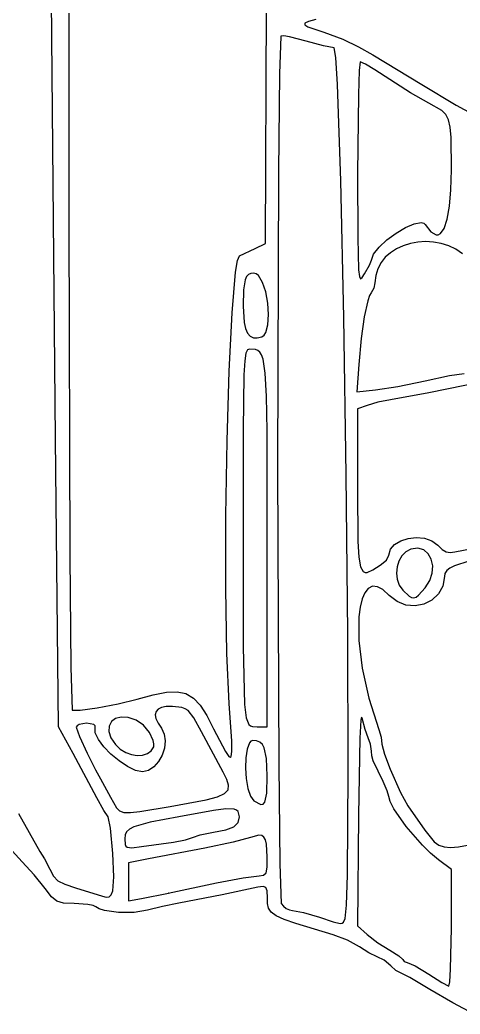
# Model space of a CAD drawing. Extents: x 19 to 1860, y 54 to 866.
# Drawn here: x 875.1 to 949.9, y 294.8 to 463.7 of the extents above; entities that cross this region are included whole.
import ezdxf

# ---------------------------------------------------------------- set-up
doc = ezdxf.new("R2010")
doc.units = 0

msp = doc.modelspace()

# ---------------------------------------------------------------- linework, layer by layer
at = {"layer": 'Layer 1'}
for p, q in [((883.446124, 486.202909), (883.391729, 429.443115)), ((880.496765, 460.702224), (880.460352, 482.566679)), ((916.84958, 425.73723), (917.01678, 466.01343)), ((923.512782, 463.15247), (923.497828, 462.856652)), ((923.497828, 462.856652), (924.054136, 462.526682)), ((924.134081, 463.446668), (923.512782, 463.15247)), ((925.396805, 463.771778), (924.134081, 463.446668)), ((924.054136, 462.526682), (926.74021, 461.63416)), ((926.74021, 461.63416), (929.992366, 460.437695)), ((881.11841, 392.60449), (880.496765, 460.702224)), ((919.4517, 460.95675), (919.198185, 454.545757)), ((919.954969, 460.99244), (919.4517, 460.95675)), ((920.929615, 460.845937), (919.954969, 460.99244)), ((923.7314, 460.11663), (920.929615, 460.845937)), ((926.676021, 459.28853), (923.7314, 460.11663)), ((929.992366, 460.437695), (932.63058, 459.13398)), ((928.49757, 458.93923), (926.676021, 459.28853)), ((928.780249, 457.317925), (928.49757, 458.93923)), ((932.63058, 459.13398), (935.08809, 457.75387)), ((935.08809, 457.75387), (943.39917, 452.75332)), ((929.065722, 452.735936), (928.780249, 457.317925)), ((932.90583, 456.5773), (932.746475, 455.080236)), ((933.812341, 456.174595), (932.90583, 456.5773)), ((935.41462, 455.20639), (933.812341, 456.174595)), ((919.198185, 454.545757), (919.023311, 437.931433)), ((932.746475, 455.080236), (932.616284, 451.004071)), ((941.487986, 451.304012), (935.41462, 455.20639)), ((929.623809, 436.356705), (929.065722, 452.735936)), ((943.39917, 452.75332), (949.236766, 449.221656)), ((932.616284, 451.004071), (932.49701, 437.6046)), ((944.59595, 449.53099), (941.487986, 451.304012)), ((946.828354, 448.286582), (944.59595, 449.53099)), ((947.510912, 447.609717), (946.828354, 448.286582)), ((947.965896, 446.715698), (947.510912, 447.609717)), ((949.236766, 449.221656), (951.96178, 447.75274)), ((948.239451, 445.46899), (947.965896, 446.715698)), ((948.377718, 443.734059), (948.239451, 445.46899)), ((948.43296, 438.25739), (948.377718, 443.734059)), ((919.023311, 437.931433), (918.902518, 387.636162)), ((932.49701, 437.6046), (932.515458, 426.666105)), ((948.351527, 434.845884), (948.43296, 438.25739)), ((930.12935, 413.135137), (929.623809, 436.356705)), ((948.114195, 432.032133), (948.351527, 434.845884)), ((947.731415, 429.838123), (948.114195, 432.032133)), ((883.391729, 429.443115), (883.587405, 372.595143)), ((940.648522, 428.408517), (942.129876, 429.047748)), ((942.129876, 429.047748), (943.306488, 429.261678)), ((943.306488, 429.261678), (943.725276, 429.17274)), ((943.725276, 429.17274), (944.00159, 428.93378)), ((947.213639, 428.285844), (947.731415, 429.838123)), ((937.478673, 426.320264), (939.039198, 427.460514)), ((939.039198, 427.460514), (940.648522, 428.408517)), ((944.00159, 428.93378), (944.954841, 427.699262)), ((944.954841, 427.699262), (945.814901, 427.194425)), ((946.206717, 427.208766), (946.571317, 427.397282)), ((946.571317, 427.397282), (947.213639, 428.285844)), ((915.0788, 424.8844), (916.84958, 425.73723)), ((932.515458, 426.666105), (932.644598, 421.244263)), ((936.143718, 425.104295), (937.478673, 426.320264)), ((941.457841, 425.725194), (940.242771, 425.341987)), ((942.734059, 425.961941), (941.457841, 425.725194)), ((944.047662, 426.046316), (942.734059, 425.961941)), ((945.374887, 425.972405), (944.047662, 426.046316)), ((946.691971, 425.734295), (945.374887, 425.972405)), ((945.814901, 427.194425), (946.206717, 427.208766)), ((947.97515, 425.326071), (946.691971, 425.734295)), ((912.42236, 423.62379), (915.0788, 424.8844)), ((934.8576, 422.91131), (935.211104, 423.929135)), ((935.211104, 423.929135), (936.143718, 425.104295)), ((938.091128, 424.15985), (937.202081, 423.372746)), ((939.112613, 424.818235), (938.091128, 424.15985)), ((940.242771, 425.341987), (939.112613, 424.818235)), ((949.200662, 424.741822), (947.97515, 425.326071)), ((950.344743, 423.975632), (949.200662, 424.741822)), ((911.754968, 420.863669), (912.080503, 422.830342)), ((912.080503, 422.830342), (912.42236, 423.62379)), ((934.51037, 422.043916), (934.8576, 422.91129)), ((934.8576, 422.91129), (934.8576, 422.91131)), ((936.469235, 422.462837), (935.916352, 421.436035)), ((937.202081, 423.372746), (936.469235, 422.462837)), ((911.165522, 413.963757), (911.754968, 420.863669)), ((914.332896, 420.634255), (913.93186, 420.446612)), ((914.82759, 420.69095), (914.332896, 420.634255)), ((915.249561, 420.578717), (914.82759, 420.69095)), ((915.643528, 420.260676), (915.249561, 420.578717)), ((932.644598, 421.244263), (932.785267, 420.102677)), ((933.287987, 419.95936), (933.67771, 420.5581)), ((933.67771, 420.5581), (934.51037, 422.043916)), ((935.916352, 421.436035), (935.567196, 420.298255)), ((913.376611, 419.573136), (913.093547, 417.859827)), ((913.615944, 420.101685), (913.376611, 419.573136)), ((913.93186, 420.446612), (913.615944, 420.101685)), ((916.333121, 419.119111), (915.643528, 420.260676)), ((916.867715, 417.490145), (916.333121, 419.119111)), ((932.785267, 420.102677), (932.995118, 419.740964)), ((932.995118, 419.740964), (933.287987, 419.95936)), ((935.44553, 419.05541), (935.260279, 418.114654)), ((935.567196, 420.298255), (935.44553, 419.05541)), ((913.093547, 417.859827), (913.01437, 415.09599)), ((917.218651, 415.597664), (916.867715, 417.490145)), ((934.81489, 417.35626), (934.517452, 416.861965)), ((935.260279, 418.114654), (934.81489, 417.35626)), ((917.357274, 413.665556), (917.218651, 415.597664)), ((934.214271, 415.989379), (933.620117, 413.277904)), ((934.517452, 416.861965), (934.214271, 415.989379)), ((910.67933, 404.030271), (911.165522, 413.963757)), ((913.01437, 415.09599), (913.205907, 412.297275)), ((913.205907, 412.297275), (913.448462, 411.279535)), ((917.254928, 411.917709), (917.357274, 413.665556)), ((930.539863, 386.404831), (930.12935, 413.135137)), ((933.620117, 413.277904), (933.0913, 409.558982)), ((913.448462, 411.279535), (913.791662, 410.511649)), ((913.791662, 410.511649), (914.237597, 409.990201)), ((916.586904, 410.131183), (916.882955, 410.578011)), ((916.882955, 410.578011), (917.254928, 411.917709)), ((914.237597, 409.990201), (914.788354, 409.711775)), ((914.788354, 409.711775), (915.446026, 409.672954)), ((915.446026, 409.672954), (916.2127, 409.87032)), ((916.2127, 409.87035), (916.586904, 410.131183)), ((916.2127, 409.87032), (916.2127, 409.87035)), ((933.0913, 409.558982), (932.68669, 405.16976)), ((913.493075, 407.084121), (913.300276, 405.773311)), ((913.757277, 407.635654), (913.493075, 407.084121)), ((914.10409, 407.7483), (913.757277, 407.635654)), ((915.115781, 407.695258), (914.10409, 407.7483)), ((915.524285, 407.554265), (915.115781, 407.695258)), ((915.873988, 407.270564), (915.524285, 407.554265)), ((916.169458, 406.794363), (915.873988, 407.270564)), ((913.300276, 405.773311), (913.167669, 403.382831)), ((916.415264, 406.075866), (916.169458, 406.794363)), ((916.776161, 403.712813), (916.415264, 406.075866)), ((910.321703, 392.169428), (910.67933, 404.030271)), ((916.993231, 399.783051), (916.776161, 403.712813)), ((932.68669, 405.16976), (932.36193, 400.53213)), ((913.167669, 403.382831), (913.03819, 394.081301)), ((939.31426, 401.451436), (943.97494, 402.40986)), ((943.97494, 402.40986), (943.975, 402.40986)), ((943.975, 402.40986), (948.1073, 403.271757)), ((956.10222, 402.69186), (944.59152, 400.36272)), ((948.1073, 403.271757), (950.62386, 403.63024)), ((932.36193, 400.53213), (935.52706, 400.86082)), ((935.52706, 400.86082), (939.31426, 401.451436)), ((944.59152, 400.36272), (938.09822, 399.16414)), ((917.103026, 393.88823), (916.993231, 399.783051)), ((935.95375, 398.748031), (934.11369, 398.21715)), ((938.09822, 399.16414), (935.95375, 398.748031)), ((932.4903, 397.60463), (932.49, 383.851)), ((934.11369, 398.21715), (932.4903, 397.60463)), ((913.03819, 394.081301), (913.01496, 376.6164)), ((917.147, 374.61), (917.103026, 393.88823)), ((881.64584, 343.63239), (881.11841, 392.60449)), ((910.11795, 379.487441), (910.321703, 392.169428)), ((918.902518, 387.636162), (919.07539, 337.157686)), ((930.812866, 359.499388), (930.539863, 386.404831)), ((932.49, 383.851), (932.553849, 375.076152)), ((910.093382, 367.090529), (910.11795, 379.487441)), ((913.01496, 376.6164), (913.043995, 357.179678)), ((932.553849, 375.076152), (932.700133, 372.450016)), ((938.780957, 374.607811), (939.827402, 375.23167)), ((939.827402, 375.23167), (941.095445, 375.627649)), ((941.095445, 375.627649), (942.471443, 375.772503)), ((942.471443, 375.772503), (943.841753, 375.642987)), ((943.841753, 375.642987), (945.092733, 375.215854)), ((945.092733, 375.215854), (946.11074, 374.46786)), ((917.147, 343.624), (917.147, 374.61)), ((937.80743, 372.76944), (938.069752, 373.77932)), ((938.069752, 373.77932), (938.780957, 374.607811)), ((940.691489, 373.341212), (940.001955, 372.647374)), ((941.55474, 373.79491), (940.691489, 373.341212)), ((942.731439, 373.960051), (941.55474, 373.79491)), ((943.720565, 373.676428), (942.731439, 373.960051)), ((944.491155, 373.027699), (943.720565, 373.676428)), ((946.11074, 374.46786), (946.864952, 373.763165)), ((946.864952, 373.763165), (947.548156, 373.360071)), ((947.548156, 373.360071), (948.239343, 373.227796)), ((948.239343, 373.227796), (949.0175, 373.33556)), ((949.0175, 373.33556), (953.74538, 374.22278)), ((883.587405, 372.595143), (883.767037, 353.761143)), ((932.700133, 372.450016), (932.981744, 370.801912)), ((936.35244, 371.04723), (937.380029, 371.945055)), ((937.380029, 371.945055), (937.80743, 372.76944)), ((939.498125, 371.774175), (939.191986, 370.782391)), ((940.001955, 372.647374), (939.498125, 371.774175)), ((945.012248, 372.097521), (944.491155, 373.027699)), ((945.25288, 370.969552), (945.012248, 372.097521)), ((951.399066, 371.73062), (948.945898, 370.989714)), ((932.981744, 370.801912), (933.442996, 369.98472)), ((933.442996, 369.98472), (933.754836, 369.84174)), ((934.128204, 369.851317), (935.081684, 370.254584)), ((935.081684, 370.254584), (936.34775, 371.0474)), ((936.34775, 371.0474), (936.35244, 371.04723)), ((939.191986, 370.782391), (939.095525, 369.732802)), ((945.182092, 369.727449), (945.25288, 370.969552)), ((947.637308, 370.1551), (947.342638, 369.67351)), ((948.162449, 370.589949), (947.637308, 370.1551)), ((948.945898, 370.989714), (948.162449, 370.589949)), ((933.754836, 369.84174), (934.128204, 369.851317)), ((939.095525, 369.732802), (939.220729, 368.686185)), ((939.220729, 368.686185), (939.579585, 367.703318)), ((943.9824, 367.23547), (944.768919, 368.454869)), ((944.768919, 368.454869), (945.182092, 369.727449)), ((947.2506, 369.13352), (946.980011, 367.521143)), ((947.342638, 369.67351), (947.2506, 369.13352)), ((910.273309, 356.084907), (910.093382, 367.090529)), ((934.303431, 367.128085), (933.714878, 366.400005)), ((935.015151, 367.480214), (934.303431, 367.128085)), ((935.847458, 367.422907), (935.015151, 367.480214)), ((936.797771, 366.922678), (935.847458, 367.422907)), ((937.86351, 365.94604), (936.797771, 366.922678)), ((939.579585, 367.703318), (940.18408, 366.84498)), ((940.18408, 366.84498), (941.249471, 365.812996)), ((942.842613, 365.97678), (943.9824, 367.23547)), ((943.9824, 367.23547), (943.9824, 367.23547)), ((946.980011, 367.521143), (946.239053, 366.183473)), ((933.252072, 365.329461), (932.917593, 363.949939)), ((933.714878, 366.400005), (933.252072, 365.329461)), ((939.1962, 364.878066), (937.86351, 365.94604)), ((940.695802, 364.301199), (939.1962, 364.878066)), ((941.249471, 365.812996), (941.657583, 365.569574)), ((941.657583, 365.569574), (942.033643, 365.513109)), ((942.033643, 365.513109), (942.415901, 365.647533)), ((942.415901, 365.647533), (942.842613, 365.97678)), ((945.13394, 365.156577), (943.770885, 364.476521)), ((946.239053, 366.183473), (945.13394, 365.156577)), ((932.917593, 363.949939), (932.714021, 362.294925)), ((942.256101, 364.179373), (940.695802, 364.301199)), ((943.770885, 364.476521), (942.256101, 364.179373)), ((932.714021, 362.294925), (932.70992, 358.292366)), ((930.905877, 335.752406), (930.812866, 359.499388)), ((932.70992, 358.292366), (933.260411, 353.589673)), ((913.043995, 357.179678), (913.294411, 347.425175)), ((910.68304, 347.57679), (910.273309, 356.084907)), ((883.767037, 353.761143), (883.99481, 346.45276)), ((933.260411, 353.589673), (934.386134, 348.454734)), ((891.780387, 347.521267), (895.00851, 348.32513)), ((895.00851, 348.32513), (897.757859, 349.068585)), ((897.757859, 349.068585), (899.992366, 349.495077)), ((899.992366, 349.495077), (901.809148, 349.567092)), ((901.809148, 349.567092), (903.305324, 349.247116)), ((903.305324, 349.247116), (904.57801, 348.497637)), ((904.57801, 348.497637), (905.724325, 347.28114)), ((934.386134, 348.454734), (936.10773, 343.15544)), ((883.99481, 346.45276), (885.352947, 346.428584)), ((885.352947, 346.428584), (888.255003, 346.836919)), ((888.255003, 346.836919), (891.780387, 347.521267)), ((898.58698, 346.621067), (898.232913, 346.211163)), ((899.169823, 346.899372), (898.58698, 346.621067)), ((899.978687, 347.040615), (899.169823, 346.899372)), ((901.01082, 347.03933), (899.978687, 347.040615)), ((902.637903, 346.871321), (901.01082, 347.03933)), ((903.208552, 346.686631), (902.637903, 346.871321)), ((903.694393, 346.367671), (903.208552, 346.686631)), ((904.643006, 345.125498), (903.694393, 346.367671)), ((905.724325, 347.28114), (906.841386, 345.560112)), ((910.68289, 347.5765), (910.68304, 347.57679)), ((911.122335, 341.172936), (910.68289, 347.5765)), ((913.294411, 347.425175), (913.579191, 345.136613)), ((891.35286, 345.030221), (890.651014, 344.501688)), ((892.320192, 345.280776), (891.35286, 345.030221)), ((893.510992, 345.204067), (892.320192, 345.280776)), ((894.88324, 344.75081), (893.510992, 345.204067)), ((896.075219, 343.894786), (894.88324, 344.75081)), ((898.232913, 346.211163), (898.110373, 345.675124)), ((898.110373, 345.675124), (898.222114, 345.018417)), ((898.222114, 345.018417), (898.570889, 344.246504)), ((905.94646, 342.74192), (904.643006, 345.125498)), ((906.841386, 345.560112), (908.02631, 343.29704)), ((913.579191, 345.136613), (914.01118, 344.018034)), ((933.057515, 344.743618), (932.876521, 341.70921)), ((933.158584, 345.270856), (933.057515, 344.743618)), ((933.26504, 345.09472), (933.158584, 345.270856)), ((933.764441, 343.132685), (933.26504, 345.09472)), ((884.14419, 339.06907), (881.64584, 343.63239)), ((884.81663, 343.799283), (884.67835, 343.53689)), ((884.67835, 343.53689), (885.241314, 341.976114)), ((885.193135, 344.01416), (884.81663, 343.799283)), ((886.4308, 344.21267), (885.193135, 344.01416)), ((887.684586, 344.02573), (886.4308, 344.21267)), ((887.913785, 343.786374), (887.684586, 344.02573)), ((887.88739, 343.44471), (887.913785, 343.786374)), ((887.90447, 342.571114), (887.88739, 343.44471)), ((890.256673, 343.744462), (890.211856, 342.807828)), ((890.651014, 344.501688), (890.256673, 343.744462)), ((897.107376, 342.636673), (896.075219, 343.894786)), ((898.570889, 344.246504), (899.15945, 343.36485)), ((899.15945, 343.36485), (899.642945, 342.377841)), ((908.02631, 343.29704), (910.026573, 339.407765)), ((914.01118, 344.018034), (914.291947, 343.767221)), ((914.291947, 343.767221), (914.620999, 343.652582)), ((914.620999, 343.652582), (915.43927, 343.6234)), ((915.43927, 343.6234), (917.147, 343.624)), ((934.29808, 341.71998), (933.764441, 343.132685)), ((936.10773, 343.15544), (936.473215, 341.868269)), ((885.241314, 341.976114), (886.523981, 339.140855)), ((888.434536, 341.465672), (887.90447, 342.571114)), ((889.362108, 340.235745), (888.434536, 341.465672)), ((890.211856, 342.807828), (890.558582, 341.741073)), ((890.558582, 341.741073), (891.33887, 340.59348)), ((897.764265, 341.306645), (897.107376, 342.636673)), ((897.884657, 340.717844), (897.764265, 341.306645)), ((899.642945, 342.377841), (899.792698, 341.2266)), ((899.792698, 341.2266), (899.648675, 340.002309)), ((909.62309, 335.91271), (905.94646, 342.74192)), ((911.138825, 339.421628), (911.122335, 341.172936)), ((914.359413, 341.169828), (914.098275, 340.882215)), ((914.66555, 341.27115), (914.359413, 341.169828)), ((915.332986, 341.20762), (914.66555, 341.27115)), ((915.877117, 341.000065), (915.332986, 341.20762)), ((932.876521, 341.70921), (932.63399, 328.63202)), ((934.692235, 340.648184), (934.29808, 341.71998)), ((936.473215, 341.868269), (936.62525, 340.67124)), ((890.571709, 338.988694), (889.362108, 340.235745)), ((891.33887, 340.59348), (892.157377, 339.827473)), ((892.157377, 339.827473), (893.083434, 339.261464)), ((896.767486, 339.057949), (897.409538, 339.537335)), ((897.409538, 339.537335), (897.83044, 340.23488)), ((897.83044, 340.23488), (897.884657, 340.717844)), ((897.83044, 340.23488), (897.83044, 340.23488)), ((899.648675, 340.002309), (899.250845, 338.79615)), ((913.708941, 339.846255), (913.493443, 338.359532)), ((914.098275, 340.882215), (913.708941, 339.846255)), ((916.308518, 340.623039), (915.877117, 341.000065)), ((916.637765, 340.051094), (916.308518, 340.623039)), ((917.032106, 338.22066), (916.637765, 340.051094)), ((934.85617, 339.50585), (934.692235, 340.648184)), ((934.906167, 338.701357), (934.85617, 339.50585)), ((936.62525, 340.67124), (937.040436, 338.959164)), ((888.16994, 331.56427), (884.14419, 339.06907)), ((886.523981, 339.140855), (887.917013, 336.319351)), ((891.94786, 337.831878), (890.571709, 338.988694)), ((893.375082, 336.872658), (891.94786, 337.831878)), ((893.083434, 339.261464), (894.062256, 338.89848)), ((894.062256, 338.89848), (895.039061, 338.741549)), ((895.039061, 338.741549), (895.959066, 338.793696)), ((895.959066, 338.793696), (896.767486, 339.057949)), ((899.250845, 338.79615), (898.639177, 337.699303)), ((910.026573, 339.407765), (910.620011, 338.585863)), ((910.620011, 338.585863), (910.827772, 338.476079)), ((910.827772, 338.476079), (910.981072, 338.574878)), ((910.981072, 338.574878), (911.138825, 339.421628)), ((913.493443, 338.359532), (913.447673, 336.618313)), ((917.14475, 335.30519), (917.032106, 338.22066)), ((935.153336, 337.824039), (934.906167, 338.701357)), ((936.82226, 334.31054), (935.153336, 337.824039)), ((937.040436, 338.959164), (938.03874, 336.43372)), ((887.917013, 336.319351), (888.81107, 334.79984)), ((894.737899, 336.218395), (893.375082, 336.872658)), ((895.92083, 335.97645), (894.737899, 336.218395)), ((896.934201, 336.198272), (895.92083, 335.97645)), ((897.85364, 336.80295), (896.934201, 336.198272)), ((898.639177, 337.699303), (897.85364, 336.80295)), ((913.447673, 336.618313), (913.567524, 334.81886)), ((919.07539, 337.157686), (919.267599, 320.314354)), ((938.03874, 336.43372), (939.80591, 332.44662)), ((888.81107, 334.79984), (890.50969, 331.64362)), ((910.261116, 334.66581), (909.62309, 335.91271)), ((910.572984, 333.681697), (910.261116, 334.66581)), ((913.567524, 334.81886), (913.84889, 333.157439)), ((917.061526, 332.350492), (917.14475, 335.30516)), ((917.14475, 335.30516), (917.14475, 335.30519)), ((930.776416, 318.497487), (930.905877, 335.752406)), ((909.862643, 332.270814), (910.469793, 332.902617)), ((910.469793, 332.902617), (910.572984, 333.681697)), ((913.84889, 333.157439), (914.287664, 331.830314)), ((937.518213, 332.75942), (936.82226, 334.31054)), ((937.80765, 331.78199), (937.518213, 332.75942)), ((889.361765, 329.400454), (888.16994, 331.56427)), ((890.50969, 331.64362), (891.48593, 329.833013)), ((900.61645, 330.06126), (906.780865, 331.218016)), ((906.780865, 331.218016), (908.662633, 331.728532)), ((908.662633, 331.728532), (909.862643, 332.270814)), ((914.287664, 331.830314), (914.87974, 331.03375)), ((914.87974, 331.03375), (916.045698, 330.434847)), ((916.734068, 330.800408), (917.061526, 332.350492)), ((938.031816, 330.912627), (937.80765, 331.78199)), ((939.80591, 332.44662), (941.043584, 330.180796)), ((890.08262, 328.3286), (889.361765, 329.400454)), ((891.48593, 329.833013), (892.026952, 329.333868)), ((895.46825, 329.209526), (900.61649, 330.06126)), ((900.61649, 330.06126), (900.61645, 330.06126)), ((907.98825, 329.40187), (902.09279, 328.32905)), ((910.119413, 329.70718), (907.98825, 329.40187)), ((911.48404, 329.651941), (910.119413, 329.70718)), ((911.91869, 329.479571), (911.48404, 329.651941)), ((912.20945, 329.20561), (911.91869, 329.479571)), ((916.045698, 330.434847), (916.442289, 330.483315)), ((916.442289, 330.483315), (916.734068, 330.800408)), ((938.651324, 329.703985), (938.031816, 330.912627)), ((940.758425, 326.67559), (938.651324, 329.703985)), ((941.043584, 330.180796), (943.91265, 326.06956)), ((874.83569, 328.91708), (878.47162, 322.44576)), ((890.479081, 326.371222), (890.08262, 328.3286)), ((892.026952, 329.333868), (892.781756, 329.077546)), ((892.781756, 329.077546), (893.884227, 329.043086)), ((893.884227, 329.043086), (895.46825, 329.209526)), ((902.09279, 328.32905), (897.244917, 327.399672)), ((912.200305, 327.356418), (912.42296, 328.33764)), ((912.42296, 328.33764), (912.20945, 329.20561)), ((932.63399, 328.63202), (932.47804, 309.81602)), ((890.8913, 322.07821), (890.479081, 326.371222)), ((893.70177, 326.21877), (893.233391, 325.767376)), ((894.479544, 326.622184), (893.70177, 326.21877)), ((897.244917, 327.399672), (894.479544, 326.622184)), ((907.99574, 325.70031), (910.094788, 326.10214)), ((910.094788, 326.10214), (911.460279, 326.632714)), ((911.460279, 326.632714), (912.200305, 327.356418)), ((943.493074, 323.510245), (940.758425, 326.67559)), ((943.91265, 326.06956), (945.528778, 324.099223)), ((893.003998, 325.239349), (892.94318, 324.60604)), ((892.94318, 324.60604), (892.988876, 323.616904)), ((893.233391, 325.767376), (893.003998, 325.239349)), ((901.2074, 324.00979), (903.256753, 324.394211)), ((903.256753, 324.394211), (904.45391, 324.82061)), ((904.45391, 324.82061), (905.737888, 325.267251)), ((905.737888, 325.267251), (907.99574, 325.70031)), ((914.29443, 324.83999), (911.347406, 324.035075)), ((915.709126, 325.231096), (914.29443, 324.83999)), ((916.206231, 325.162316), (915.709126, 325.231096)), ((916.581736, 324.895759), (916.206231, 325.162316)), ((916.849562, 324.415258), (916.581736, 324.895759)), ((917.023631, 323.704647), (916.849562, 324.415258)), ((892.988876, 323.616904), (893.094578, 323.32486)), ((893.094578, 323.32486), (893.298699, 323.147105)), ((893.298699, 323.147105), (894.13175, 323.072271)), ((894.13175, 323.072271), (895.74713, 323.26803)), ((895.74713, 323.26803), (901.2074, 324.00979)), ((906.50865, 323.02727), (896.92853, 321.17948)), ((901.2074, 324.00979), (901.2074, 324.00979)), ((911.347406, 324.035075), (906.50865, 323.02727)), ((917.14618, 321.52843), (917.023631, 323.704647)), ((944.897016, 322.130416), (943.493074, 323.510245)), ((945.528778, 324.099223), (946.301047, 323.52634)), ((946.301047, 323.52634), (947.17741, 323.200414)), ((947.17741, 323.200414), (948.253831, 323.100518)), ((948.253831, 323.100518), (949.626278, 323.205728)), ((949.626278, 323.205728), (953.64311, 323.94776)), ((875.50371, 320.68213), (873.759849, 322.567944)), ((878.47162, 322.44576), (879.254035, 321.190384)), ((879.254035, 321.190384), (880.15552, 319.41132)), ((890.89131, 322.07837), (890.8913, 322.07821)), ((891.071261, 318.104466), (890.89131, 322.07837)), ((896.92853, 321.17948), (893.53435, 320.48396)), ((917.110623, 319.769916), (917.14618, 321.52843)), ((946.21939, 321.02139), (944.897016, 322.130416)), ((948.433, 319.364), (946.21939, 321.02139)), ((877.53282, 318.493469), (875.50371, 320.68213)), ((880.15552, 319.41132), (880.786896, 318.254651)), ((893.53435, 320.48396), (893.535, 317.269)), ((916.933804, 318.809415), (917.110623, 319.769916)), ((919.267599, 320.314354), (919.528, 313.58275)), ((948.432, 309.4331), (948.433, 319.364)), ((879.41715, 316.12279), (877.53282, 318.493469)), ((880.786896, 318.254651), (881.563425, 317.462763)), ((890.876506, 315.743671), (891.071261, 318.104466)), ((908.50433, 317.08416), (913.029335, 317.96227)), ((913.029335, 317.96227), (915.7355, 318.3275)), ((915.7355, 318.3275), (916.510503, 318.408189)), ((916.510503, 318.408189), (916.933804, 318.809415)), ((930.614982, 313.346301), (930.776416, 318.497487)), ((880.482558, 314.720094), (879.41715, 316.12279)), ((881.563425, 317.462763), (882.730659, 316.859376)), ((882.730659, 316.859376), (884.53415, 316.26821)), ((884.53415, 316.26821), (889.10701, 314.82068)), ((893.535, 317.269), (893.535, 314.055)), ((900.3227, 315.3706), (908.50433, 317.08416)), ((915.52645, 316.35594), (909.47597, 315.06941)), ((916.42713, 316.495933), (915.52645, 316.35594)), ((916.913279, 316.339705), (916.42713, 316.495933)), ((917.11186, 315.748935), (916.913279, 316.339705)), ((881.383325, 313.97307), (880.482558, 314.720094)), ((889.10701, 314.82068), (889.741872, 314.65791)), ((889.741872, 314.65791), (890.243078, 314.735803)), ((890.243078, 314.735803), (890.618624, 315.086883)), ((890.618624, 315.086883), (890.876506, 315.743671)), ((893.535, 314.055), (895.74861, 314.47746)), ((895.74861, 314.47746), (900.32335, 315.37015)), ((900.32335, 315.37015), (900.3227, 315.3706)), ((909.47597, 315.06941), (902.09714, 313.64418)), ((917.14984, 314.5853), (917.11186, 315.748935)), ((917.184715, 313.603631), (917.14984, 314.5853)), ((882.521363, 313.675836), (881.383325, 313.97307)), ((884.29858, 313.62251), (882.521363, 313.675836)), ((886.666084, 313.445109), (884.29858, 313.62251)), ((887.524848, 313.253078), (886.666084, 313.445109)), ((888.00479, 313.01858), (887.524848, 313.253078)), ((888.568046, 312.673785), (888.00479, 313.01858)), ((889.447423, 312.396377), (888.568046, 312.673785)), ((899.321895, 313.093861), (896.79403, 312.44512)), ((902.09714, 313.64418), (899.321895, 313.093861)), ((917.369549, 312.812561), (917.184715, 313.603631)), ((917.824661, 312.144473), (917.369549, 312.812561)), ((919.528, 313.58275), (919.868377, 313.139602)), ((919.868377, 313.139602), (920.343541, 312.774215)), ((920.343541, 312.774215), (920.890542, 312.524471)), ((920.890542, 312.524471), (921.44643, 312.42825)), ((930.382, 311.06823), (930.614982, 313.346301)), ((891.82824, 312.06501), (889.447423, 312.396377)), ((894.494642, 312.067063), (891.82824, 312.06501)), ((896.79403, 312.44512), (894.494642, 312.067063)), ((918.670365, 311.531751), (917.824661, 312.144473)), ((920.026979, 310.906779), (918.670365, 311.531751)), ((922.014818, 310.201939), (920.026979, 310.906779)), ((921.44643, 312.42825), (923.323435, 312.087954)), ((923.323435, 312.087954), (926.00042, 311.29291)), ((926.00042, 311.29291), (928.336312, 310.502599)), ((930.079289, 310.41336), (930.38239, 311.06855)), ((930.38239, 311.06855), (930.382, 311.06823)), ((928.36544, 308.28219), (922.014818, 310.201939)), ((928.336312, 310.502599), (929.546599, 310.217062)), ((929.546599, 310.217062), (929.869643, 310.256416)), ((929.869643, 310.256416), (930.079289, 310.41336)), ((932.47804, 309.81602), (934.10987, 308.33418)), ((948.302963, 302.430949), (948.433, 309.43265)), ((948.433, 309.43265), (948.432, 309.4331)), ((930.761749, 307.355179), (928.36544, 308.28219)), ((934.10987, 308.33418), (935.912555, 306.9463)), ((932.7928, 306.21924), (930.761749, 307.355179)), ((934.410718, 305.201093), (932.7928, 306.21924)), ((935.912555, 306.9463), (937.9553, 305.69042)), ((935.81388, 304.55712), (934.410718, 305.201093)), ((937.006831, 303.949321), (935.81388, 304.55712)), ((937.9553, 305.69042), (939.518622, 304.736304)), ((939.518622, 304.736304), (940.16891, 304.07399)), ((940.16891, 304.07399), (940.38564, 303.744156)), ((938.11906, 303.01807), (937.006831, 303.949321)), ((939.012446, 302.197705), (938.11906, 303.01807)), ((940.38564, 303.744156), (940.90678, 303.58941)), ((940.90678, 303.58941), (942.294836, 302.9848)), ((942.294836, 302.9848), (944.59613, 301.5722)), ((948.162198, 300.310583), (948.302963, 302.430949)), ((939.67913, 301.8565), (939.012446, 302.197705)), ((941.377909, 301.022098), (939.67913, 301.8565)), ((944.75266, 299.01597), (941.377909, 301.022098)), ((944.59613, 301.5722), (946.810625, 300.156503)), ((948.661663, 296.716189), (944.75266, 299.01597)), ((946.810625, 300.156503), (947.9903, 299.54323)), ((947.9903, 299.54323), (948.162198, 300.310583)), ((952.294815, 294.810835), (948.661663, 296.716189))]:
    msp.add_line(p, q, dxfattribs=at)

doc.saveas('drawing.dxf')
